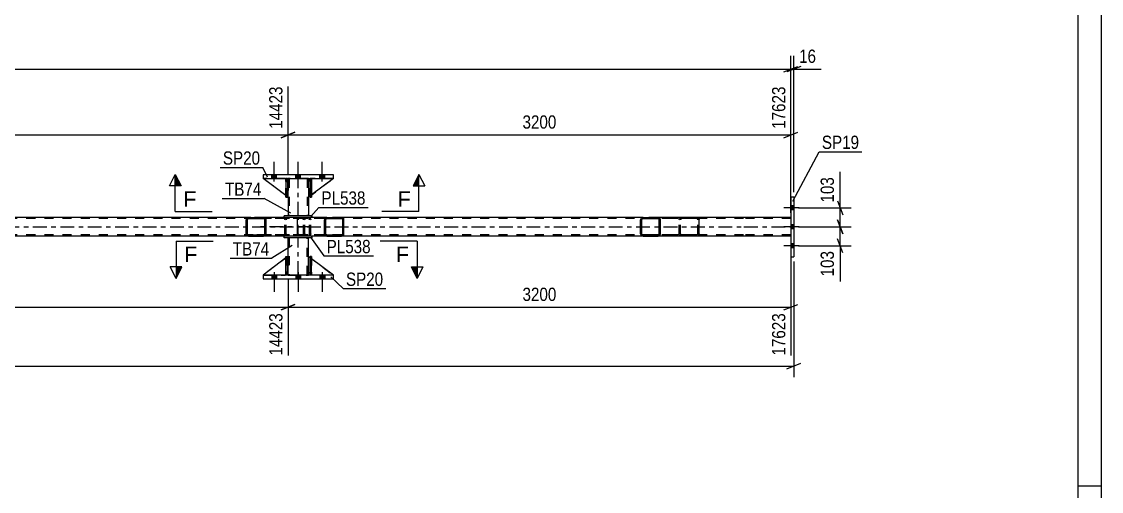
# Model space of a CAD drawing. Header units: millimetres. Extents: x -45 to 796, y -418 to 176.
# Drawn here: x 562.6 to 795.7, y -270.2 to -168.8 of the extents above; entities that cross this region are included whole.
import ezdxf

# ---------------------------------------------------------------- set-up
doc = ezdxf.new("R2010")
doc.units = ezdxf.units.MM
doc.linetypes.add('DXK_LINE_DOT2', pattern=[3.9198, 1.9599, -1.9599])
doc.linetypes.add('DXK_LINE_DOT3', pattern=[5.9187, 2.979, -0.9799, 0.9799, -0.9799])
doc.styles.add('Arial', font='ARIAL.TTF', dxfattribs={"height": 0.2})
doc.styles.add('Arial Narrow', font='ARIALN.TTF', dxfattribs={"height": 0.2})

# ---------------------------------------------------------------- blocks, each defined once
blk = doc.blocks.new('Unknown-122568648-1133')
at = {"color": 5, "linetype": 'Continuous'}
for p, q in [((795.73, -418.05), (795.73, 175.95)), ((790.73, -413.05), (790.73, 170.95)), ((795.73, -269.05), (790.73, -269.05))]:
    blk.add_line(p, q, dxfattribs=at)
blk = doc.blocks.new('Bolt-122568648-7005 - 6955')
at = {"linetype": 'Continuous'}
for points in [[(617.67, -223.48), (616.63, -223.48), (616.63, -224.28), (617.67, -224.28)], [(617.67, -223.48), (616.63, -223.48), (616.63, -224.28), (617.67, -224.28)], [(617.67, -223.48), (616.63, -223.48), (616.63, -224.28), (617.67, -224.28)], [(622.87, -223.48), (621.83, -223.48), (621.83, -224.28), (622.87, -224.28)], [(622.87, -223.48), (621.83, -223.48), (621.83, -224.28), (622.87, -224.28)], [(628.07, -223.48), (627.03, -223.48), (627.03, -224.28), (628.07, -224.28)], [(628.07, -223.48), (627.03, -223.48), (627.03, -224.28), (628.07, -224.28)], [(628.07, -223.48), (627.03, -223.48), (627.03, -224.28), (628.07, -224.28)]]:
    blk.add_hatch(color=1, dxfattribs=at).paths.add_polyline_path(points)
at = {"color": 1, "linetype": 'Continuous'}
for p, q in [((616.63, -223.48), (616.63, -224.28)), ((616.63, -223.48), (616.63, -224.28)), ((616.63, -223.48), (616.63, -224.28)), ((617.15, -222.88), (617.15, -227.08)), ((617.15, -222.88), (617.15, -227.08)), ((617.15, -222.88), (617.15, -227.08)), ((617.67, -223.48), (617.67, -224.28)), ((617.67, -223.48), (617.67, -224.28)), ((617.67, -223.48), (617.67, -224.28)), ((621.83, -223.48), (621.83, -224.28)), ((621.83, -223.48), (621.83, -224.28)), ((622.35, -222.88), (622.35, -227.08)), ((622.35, -222.88), (622.35, -227.08)), ((622.87, -223.48), (622.87, -224.28)), ((622.87, -223.48), (622.87, -224.28)), ((627.03, -223.48), (627.03, -224.28)), ((627.03, -223.48), (627.03, -224.28)), ((627.03, -223.48), (627.03, -224.28)), ((627.55, -222.88), (627.55, -227.08)), ((627.55, -222.88), (627.55, -227.08)), ((627.55, -222.88), (627.55, -227.08)), ((628.07, -223.48), (628.07, -224.28)), ((628.07, -223.48), (628.07, -224.28)), ((628.07, -223.48), (628.07, -224.28))]:
    blk.add_line(p, q, dxfattribs=at)
blk = doc.blocks.new('Part-122568648-7002 - 6955')
at = {"color": 7, "linetype": 'DXK_LINE_DOT2'}
for p, q in [((625.15, -202.68), (624.55, -203.28)), ((624.55, -206.68), (629.95, -202.68)), ((629.95, -202.68), (625.15, -202.68)), ((624.55, -203.28), (624.55, -206.68))]:
    blk.add_line(p, q, dxfattribs=at)
blk = doc.blocks.new('Part-122568648-7067 - 6955')
at = {"color": 2, "linetype": 'Continuous'}
for p, q in [((625.35, -210.68), (619.35, -210.68)), ((619.35, -211.08), (619.35, -210.68)), ((625.35, -211.08), (625.35, -210.68))]:
    blk.add_line(p, q, dxfattribs=at)
at = {"color": 7, "linetype": 'DXK_LINE_DOT2'}
blk.add_line((625.35, -211.08), (619.35, -211.08), dxfattribs=at)
blk = doc.blocks.new('Bolt-122568648-7004 - 6955')
at = {"linetype": 'Continuous'}
for points in [[(616.63, -202.68), (617.67, -202.68), (617.67, -201.88), (616.63, -201.88)], [(616.63, -202.68), (617.67, -202.68), (617.67, -201.88), (616.63, -201.88)], [(616.63, -202.68), (617.67, -202.68), (617.67, -201.88), (616.63, -201.88)], [(621.83, -202.68), (622.87, -202.68), (622.87, -201.88), (621.83, -201.88)], [(621.83, -202.68), (622.87, -202.68), (622.87, -201.88), (621.83, -201.88)], [(627.03, -202.68), (628.07, -202.68), (628.07, -201.88), (627.03, -201.88)], [(627.03, -202.68), (628.07, -202.68), (628.07, -201.88), (627.03, -201.88)], [(627.03, -202.68), (628.07, -202.68), (628.07, -201.88), (627.03, -201.88)]]:
    blk.add_hatch(color=1, dxfattribs=at).paths.add_polyline_path(points)
at = {"color": 1, "linetype": 'Continuous'}
for p, q in [((617.15, -203.28), (617.15, -199.08)), ((617.15, -203.28), (617.15, -199.08)), ((617.15, -203.28), (617.15, -199.08)), ((622.35, -203.28), (622.35, -199.08)), ((622.35, -203.28), (622.35, -199.08)), ((627.55, -203.28), (627.55, -199.08)), ((627.55, -203.28), (627.55, -199.08)), ((627.55, -203.28), (627.55, -199.08)), ((616.63, -202.68), (616.63, -201.88)), ((616.63, -202.68), (616.63, -201.88)), ((616.63, -202.68), (616.63, -201.88)), ((617.67, -202.68), (617.67, -201.88)), ((617.67, -202.68), (617.67, -201.88)), ((617.67, -202.68), (617.67, -201.88)), ((621.83, -202.68), (621.83, -201.88)), ((621.83, -202.68), (621.83, -201.88)), ((622.87, -202.68), (622.87, -201.88)), ((622.87, -202.68), (622.87, -201.88)), ((627.03, -202.68), (627.03, -201.88)), ((627.03, -202.68), (627.03, -201.88)), ((627.03, -202.68), (627.03, -201.88)), ((628.07, -202.68), (628.07, -201.88)), ((628.07, -202.68), (628.07, -201.88)), ((628.07, -202.68), (628.07, -201.88))]:
    blk.add_line(p, q, dxfattribs=at)
blk = doc.blocks.new('Part-122568648-7014 - 6955')
at = {"color": 7, "linetype": 'DXK_LINE_DOT2'}
for p, q in [((619.7, -203.28), (619.7, -202.68)), ((619.7, -202.68), (619.7, -202.68)), ((619.7, -202.68), (619.7, -206.68)), ((620.02, -202.68), (619.7, -202.68)), ((620.02, -203.28), (620.02, -202.68)), ((620.02, -206.68), (620.02, -202.68)), ((619.7, -206.68), (619.7, -203.28)), ((619.7, -203.28), (620.02, -203.28)), ((620.02, -203.28), (620.02, -206.68)), ((619.7, -206.68), (620.02, -206.68))]:
    blk.add_line(p, q, dxfattribs=at)
blk = doc.blocks.new('Part-122568648-7015 - 6955')
at = {"color": 2, "linetype": 'Continuous'}
for p, q in [((625.22, -202.68), (624.9, -202.68)), ((624.9, -202.68), (624.9, -206.68)), ((625.22, -202.68), (625.22, -202.68)), ((625.22, -202.68), (625.22, -206.68)), ((625.22, -206.68), (624.9, -206.68))]:
    blk.add_line(p, q, dxfattribs=at)
at = {"color": 7, "linetype": 'DXK_LINE_DOT2'}
for p, q in [((624.9, -203.28), (624.9, -202.68)), ((625.22, -203.28), (625.22, -202.68)), ((625.22, -202.68), (625.22, -202.68)), ((625.22, -203.28), (624.9, -203.28)), ((624.9, -203.28), (624.9, -206.68)), ((625.22, -206.68), (625.22, -203.28))]:
    blk.add_line(p, q, dxfattribs=at)
blk = doc.blocks.new('Part-122568648-7016 - 6955')
at = {"color": 2, "linetype": 'Continuous'}
for p, q in [((620.02, -202.68), (619.7, -202.68)), ((619.7, -202.68), (619.7, -206.68)), ((620.02, -202.68), (620.02, -202.68)), ((620.02, -202.68), (620.02, -206.68)), ((620.02, -206.68), (619.7, -206.68))]:
    blk.add_line(p, q, dxfattribs=at)
at = {"color": 7, "linetype": 'DXK_LINE_DOT2'}
for p, q in [((619.7, -203.28), (619.7, -202.68)), ((620.02, -203.28), (620.02, -202.68)), ((620.02, -202.68), (620.02, -202.68)), ((620.02, -203.28), (619.7, -203.28)), ((619.7, -203.28), (619.7, -206.68)), ((620.02, -206.68), (620.02, -203.28))]:
    blk.add_line(p, q, dxfattribs=at)
blk = doc.blocks.new('Part-122568648-7019 - 6955')
at = {"color": 7, "linetype": 'DXK_LINE_DOT2'}
for p, q in [((620.15, -206.68), (614.75, -202.68)), ((614.75, -202.68), (619.55, -202.68)), ((619.55, -202.68), (620.15, -203.28)), ((620.15, -203.28), (619.55, -202.68)), ((620.15, -203.28), (620.15, -206.68)), ((620.15, -203.28), (620.15, -203.28)), ((620.15, -203.28), (620.15, -206.68))]:
    blk.add_line(p, q, dxfattribs=at)
blk = doc.blocks.new('Part-122568648-7022 - 6955')
at = {"color": 2, "linetype": 'Continuous'}
for p, q in [((619.7, -206.35), (614.75, -202.68)), ((619.7, -202.83), (619.55, -202.68)), ((620.15, -203.28), (620.02, -203.15)), ((620.15, -203.28), (620.15, -203.28)), ((620.15, -206.68), (620.15, -203.28)), ((620.02, -206.58), (620.15, -206.68)), ((620.15, -206.68), (620.15, -206.68))]:
    blk.add_line(p, q, dxfattribs=at)
at = {"color": 7, "linetype": 'DXK_LINE_DOT2'}
for p, q in [((619.55, -202.68), (614.75, -202.68)), ((619.55, -202.68), (620.15, -203.28)), ((620.02, -203.15), (619.7, -202.83)), ((620.15, -203.28), (620.15, -206.68)), ((620.02, -206.58), (619.7, -206.35))]:
    blk.add_line(p, q, dxfattribs=at)
blk = doc.blocks.new('Part-122568648-7106 - 6955')
at = {"color": 7, "linetype": 'DXK_LINE_DOT2'}
for p, q in [((718.48, -211.32), (56.08, -211.32)), ((631.71, -211.08), (611.65, -211.08)), ((708.37, -211.08), (696.79, -211.08)), ((728.7, -211.32), (718.58, -211.32)), ((728.7, -211.08), (728.7, -215.08)), ((718.48, -214.84), (56.08, -214.84)), ((708.37, -215.08), (185.98, -215.08)), ((631.71, -215.08), (611.65, -215.08)), ((728.7, -214.84), (718.58, -214.84))]:
    blk.add_line(p, q, dxfattribs=at)
at = {"color": 2, "linetype": 'Continuous'}
for p, q in [((611.65, -211.08), (546.58, -211.08)), ((696.79, -211.08), (631.71, -211.08)), ((718.48, -211.08), (708.37, -211.08)), ((728.7, -211.08), (718.58, -211.08)), ((611.65, -215.08), (546.58, -215.08)), ((696.79, -215.08), (631.71, -215.08)), ((718.48, -215.08), (708.37, -215.08)), ((728.7, -215.08), (718.58, -215.08))]:
    blk.add_line(p, q, dxfattribs=at)
at = {"color": 7, "linetype": 'DXK_LINE_DOT3'}
for p, q in [((56.08, -213.08), (718.48, -213.08)), ((718.58, -213.08), (728.7, -213.08))]:
    blk.add_line(p, q, dxfattribs=at)
blk = doc.blocks.new('Part-122568648-7042 - 6955')
at = {"color": 2, "linetype": 'Continuous'}
for p, q in [((624.55, -222.88), (624.55, -219.48)), ((624.9, -219.74), (624.55, -219.48)), ((629.95, -223.48), (625.22, -219.98)), ((624.9, -223.23), (624.55, -222.88))]:
    blk.add_line(p, q, dxfattribs=at)
at = {"color": 7, "linetype": 'DXK_LINE_DOT2'}
for p, q in [((625.22, -219.98), (624.9, -219.74)), ((625.15, -223.48), (624.9, -223.23)), ((629.95, -223.48), (625.15, -223.48)), ((629.95, -223.48), (629.95, -223.48)), ((629.95, -223.48), (629.95, -223.48))]:
    blk.add_line(p, q, dxfattribs=at)
blk = doc.blocks.new('Part-122568648-7107 - 6955')
at = {"color": 7, "linetype": 'DXK_LINE_DOT2'}
for p, q in [((619.7, -219.48), (620.02, -219.48)), ((619.7, -222.88), (619.7, -219.48)), ((619.7, -219.48), (619.7, -223.48)), ((620.02, -219.48), (620.02, -222.88)), ((620.02, -223.48), (620.02, -219.57)), ((620.02, -222.88), (619.7, -222.88)), ((619.7, -223.48), (619.7, -222.88)), ((620.02, -223.48), (619.7, -223.48)), ((620.02, -222.88), (620.02, -223.48)), ((620.02, -223.48), (620.02, -223.48))]:
    blk.add_line(p, q, dxfattribs=at)
blk = doc.blocks.new('Part-122568648-7047 - 6955')
at = {"color": 2, "linetype": 'Continuous'}
for p, q in [((614.75, -223.48), (614.75, -224.28)), ((629.95, -223.48), (614.75, -223.48)), ((629.95, -224.28), (629.95, -223.48)), ((614.75, -224.28), (629.95, -224.28))]:
    blk.add_line(p, q, dxfattribs=at)
blk = doc.blocks.new('Part-122568648-7112 - 6955')
at = {"color": 7, "linetype": 'DXK_LINE_DOT2'}
for p, q in [((625.15, -202.68), (624.9, -202.92)), ((629.95, -202.68), (625.15, -202.68)), ((625.22, -206.18), (624.9, -206.42))]:
    blk.add_line(p, q, dxfattribs=at)
at = {"color": 2, "linetype": 'Continuous'}
for p, q in [((629.95, -202.68), (625.22, -206.18)), ((624.9, -202.92), (624.55, -203.28)), ((624.55, -203.28), (624.55, -206.68)), ((624.9, -206.42), (624.55, -206.68))]:
    blk.add_line(p, q, dxfattribs=at)
blk = doc.blocks.new('Part-122568648-7052 - 6955')
at = {"color": 2, "linetype": 'Continuous'}
for p, q in [((629.95, -201.88), (614.75, -201.88)), ((614.75, -201.88), (614.75, -202.68)), ((614.75, -202.68), (629.95, -202.68)), ((629.95, -202.68), (629.95, -201.88))]:
    blk.add_line(p, q, dxfattribs=at)
blk = doc.blocks.new('Part-122568648-7053 - 6955')
at = {"color": 2, "linetype": 'Continuous'}
for p, q in [((619.7, -223.48), (619.7, -219.48)), ((619.7, -219.48), (620.02, -219.48)), ((620.02, -223.48), (620.02, -219.48)), ((619.7, -223.48), (619.7, -223.48)), ((620.02, -223.48), (619.7, -223.48))]:
    blk.add_line(p, q, dxfattribs=at)
at = {"color": 7, "linetype": 'DXK_LINE_DOT2'}
for p, q in [((619.7, -219.48), (619.7, -222.88)), ((620.02, -222.88), (620.02, -219.48)), ((619.7, -222.88), (619.7, -223.48)), ((619.7, -222.88), (620.02, -222.88)), ((620.02, -223.48), (620.02, -222.88)), ((620.02, -223.48), (620.02, -223.48))]:
    blk.add_line(p, q, dxfattribs=at)
blk = doc.blocks.new('Part-122568648-7056 - 6955')
at = {"color": 7, "linetype": 'DXK_LINE_DOT2'}
for p, q in [((620.15, -219.48), (614.75, -223.48)), ((620.15, -222.88), (620.15, -219.48)), ((620.15, -219.48), (620.15, -222.88)), ((614.75, -223.48), (619.55, -223.48)), ((619.55, -223.48), (620.15, -222.88)), ((620.15, -222.88), (619.55, -223.48)), ((620.15, -222.88), (620.15, -222.88))]:
    blk.add_line(p, q, dxfattribs=at)
blk = doc.blocks.new('Part-122568648-7123 - 6955')
at = {"color": 2, "linetype": 'Continuous'}
for p, q in [((728.7, -206.58), (729.34, -206.58)), ((728.7, -206.58), (728.7, -219.58)), ((729.34, -206.58), (729.34, -219.58)), ((728.7, -219.58), (729.34, -219.58))]:
    blk.add_line(p, q, dxfattribs=at)
blk = doc.blocks.new('Part-122568648-7059 - 6955')
at = {"color": 2, "linetype": 'Continuous'}
for p, q in [((619.7, -219.81), (614.75, -223.48)), ((620.15, -219.48), (620.02, -219.57)), ((620.15, -222.88), (620.15, -219.48)), ((619.7, -223.32), (619.55, -223.48)), ((620.15, -222.88), (620.02, -223)), ((620.15, -222.88), (620.15, -222.88))]:
    blk.add_line(p, q, dxfattribs=at)
at = {"color": 7, "linetype": 'DXK_LINE_DOT2'}
for p, q in [((620.02, -219.57), (619.7, -219.81)), ((620.15, -222.88), (620.15, -219.48)), ((614.75, -223.48), (619.55, -223.48)), ((620.15, -222.88), (619.55, -223.48)), ((620.02, -223), (619.7, -223.32))]:
    blk.add_line(p, q, dxfattribs=at)
blk = doc.blocks.new('Part-122568648-7062 - 6955')
at = {"color": 7, "linetype": 'DXK_LINE_DOT2'}
for p, q in [((624.55, -222.88), (624.55, -219.48)), ((624.55, -219.48), (629.95, -223.48)), ((625.15, -223.48), (624.55, -222.88)), ((629.95, -223.48), (625.15, -223.48))]:
    blk.add_line(p, q, dxfattribs=at)
blk = doc.blocks.new('Part-122568648-7072 - 6955')
at = {"color": 2, "linetype": 'Continuous'}
for p, q in [((619.35, -215.48), (619.35, -215.08)), ((625.35, -215.48), (619.35, -215.48)), ((625.35, -215.48), (625.35, -215.08))]:
    blk.add_line(p, q, dxfattribs=at)
at = {"color": 7, "linetype": 'DXK_LINE_DOT2'}
blk.add_line((625.35, -215.08), (619.35, -215.08), dxfattribs=at)
blk = doc.blocks.new('Part-122568648-7108 - 6955')
at = {"color": 2, "linetype": 'Continuous'}
for p, q in [((624.9, -223.48), (624.9, -219.48)), ((624.9, -219.48), (625.22, -219.48)), ((625.22, -223.48), (625.22, -219.48)), ((624.9, -223.48), (624.9, -223.48)), ((625.22, -223.48), (624.9, -223.48))]:
    blk.add_line(p, q, dxfattribs=at)
at = {"color": 7, "linetype": 'DXK_LINE_DOT2'}
for p, q in [((624.9, -219.48), (624.9, -222.88)), ((625.22, -222.88), (625.22, -219.48)), ((624.9, -222.88), (624.9, -223.48)), ((624.9, -222.88), (625.22, -222.88)), ((625.22, -223.48), (625.22, -222.88)), ((625.22, -223.48), (625.22, -223.48))]:
    blk.add_line(p, q, dxfattribs=at)
blk = doc.blocks.new('Part-122568648-7113 - 6955')
at = {"color": 7, "linetype": 'DXK_LINE_DOT2'}
for p, q in [((625.22, -219.48), (624.9, -219.48)), ((624.9, -222.88), (624.9, -219.48)), ((624.9, -219.48), (624.9, -223.48)), ((625.22, -219.48), (625.22, -222.88)), ((625.22, -223.48), (625.22, -219.48)), ((625.22, -222.88), (624.9, -222.88)), ((624.9, -223.48), (624.9, -222.88)), ((625.22, -223.48), (624.9, -223.48)), ((625.22, -222.88), (625.22, -223.48)), ((625.22, -223.48), (625.22, -223.48))]:
    blk.add_line(p, q, dxfattribs=at)
blk = doc.blocks.new('Part-122568648-7143 - 6955')
at = {"color": 2, "linetype": 'Continuous'}
for p, q in [((620.15, -219.48), (620.15, -215.48)), ((624.55, -219.48), (624.55, -215.48)), ((620.15, -223.48), (620.15, -222.88)), ((624.55, -223.48), (624.55, -222.88))]:
    blk.add_line(p, q, dxfattribs=at)
at = {"color": 7, "linetype": 'DXK_LINE_DOT2'}
for p, q in [((624.55, -215.48), (620.15, -215.48)), ((620.39, -215.48), (620.39, -223.48)), ((624.31, -223.48), (624.31, -215.48)), ((620.15, -222.88), (620.15, -219.48)), ((624.55, -222.88), (624.55, -219.48)), ((620.15, -223.48), (624.55, -223.48))]:
    blk.add_line(p, q, dxfattribs=at)
at = {"color": 7, "linetype": 'DXK_LINE_DOT3'}
blk.add_line((622.35, -223.48), (622.35, -215.48), dxfattribs=at)
blk = doc.blocks.new('Part-122568648-7144 - 6955')
at = {"color": 7, "linetype": 'DXK_LINE_DOT2'}
for p, q in [((624.9, -203.28), (624.9, -202.68)), ((624.9, -202.68), (624.9, -202.68)), ((624.9, -202.68), (624.9, -206.68)), ((625.22, -202.68), (624.9, -202.68)), ((625.22, -203.28), (625.22, -202.68)), ((625.22, -206.68), (625.22, -202.68)), ((624.9, -206.68), (624.9, -203.28)), ((624.9, -203.28), (625.22, -203.28)), ((625.22, -203.28), (625.22, -206.68)), ((624.9, -206.68), (625.22, -206.68))]:
    blk.add_line(p, q, dxfattribs=at)
blk = doc.blocks.new('Bolt-122568648-7145 - 6955')
at = {"linetype": 'Continuous'}
for points in [[(729.34, -209.42), (729.34, -208.54), (728.7, -208.54), (728.7, -209.42)], [(729.34, -209.42), (729.34, -208.54), (728.7, -208.54), (728.7, -209.42)], [(729.34, -209.42), (729.34, -208.54), (728.7, -208.54), (728.7, -209.42)], [(729.34, -213.52), (729.34, -212.64), (728.7, -212.64), (728.7, -213.52)], [(729.34, -213.52), (729.34, -212.64), (728.7, -212.64), (728.7, -213.52)], [(729.34, -217.62), (729.34, -216.74), (728.7, -216.74), (728.7, -217.62)], [(729.34, -217.62), (729.34, -216.74), (728.7, -216.74), (728.7, -217.62)], [(729.34, -217.62), (729.34, -216.74), (728.7, -216.74), (728.7, -217.62)]]:
    blk.add_hatch(color=1, dxfattribs=at).paths.add_polyline_path(points)
at = {"color": 1, "linetype": 'Continuous'}
for p, q in [((730.5, -208.98), (727.18, -208.98)), ((730.5, -208.98), (727.18, -208.98)), ((730.5, -208.98), (727.18, -208.98)), ((729.34, -208.54), (728.7, -208.54)), ((729.34, -208.54), (728.7, -208.54)), ((729.34, -208.54), (728.7, -208.54)), ((729.34, -209.42), (728.7, -209.42)), ((729.34, -209.42), (728.7, -209.42)), ((729.34, -209.42), (728.7, -209.42)), ((730.5, -213.08), (727.18, -213.08)), ((730.5, -213.08), (727.18, -213.08)), ((729.34, -212.64), (728.7, -212.64)), ((729.34, -212.64), (728.7, -212.64)), ((729.34, -213.52), (728.7, -213.52)), ((729.34, -213.52), (728.7, -213.52)), ((729.34, -216.74), (728.7, -216.74)), ((729.34, -216.74), (728.7, -216.74)), ((729.34, -216.74), (728.7, -216.74)), ((730.5, -217.18), (727.18, -217.18)), ((730.5, -217.18), (727.18, -217.18)), ((730.5, -217.18), (727.18, -217.18)), ((729.34, -217.62), (728.7, -217.62)), ((729.34, -217.62), (728.7, -217.62)), ((729.34, -217.62), (728.7, -217.62))]:
    blk.add_line(p, q, dxfattribs=at)
blk = doc.blocks.new('Part-122568648-7191 - 6955')
at = {"linetype": 'Continuous'}
h = blk.add_hatch(dxfattribs=at)
h.set_pattern_fill('', scale=0.7, style=0, pattern_type=0)
h.set_pattern_definition([(45, (632.176, -211.3742), (-1.57154, 1.57154), [])])
h.paths.add_polyline_path([(632.21, -211.56), (632.18, -211.37), (632.07, -211.22), (631.9, -211.11), (631.71, -211.08), (628.53, -211.08), (628.33, -211.11), (628.17, -211.22), (628.06, -211.37), (628.02, -211.56), (628.02, -214.6), (628.06, -214.78), (628.17, -214.94), (628.33, -215.04), (628.53, -215.08), (631.71, -215.08), (631.9, -215.04), (632.07, -214.94), (632.18, -214.78), (632.21, -214.6)])
h.paths.add_polyline_path([(631.94, -214.69), (631.89, -214.77), (631.81, -214.82), (631.71, -214.84), (628.53, -214.84), (628.43, -214.82), (628.35, -214.77), (628.29, -214.69), (628.28, -214.6), (628.28, -211.56), (628.29, -211.47), (628.35, -211.39), (628.43, -211.34), (628.53, -211.32), (631.71, -211.32), (631.81, -211.34), (631.89, -211.39), (631.94, -211.47), (631.96, -211.56), (631.96, -214.6)])
at = {"color": 2, "linetype": 'Continuous'}
for p, q in [((622.2, -211.56), (622.22, -211.37)), ((622.2, -214.6), (622.2, -211.56)), ((622.22, -211.37), (622.28, -211.22)), ((622.28, -211.22), (622.37, -211.11)), ((622.37, -211.11), (622.47, -211.08)), ((628.53, -211.08), (622.47, -211.08)), ((628.06, -211.37), (628.02, -211.56)), ((628.02, -214.6), (628.02, -211.56)), ((628.28, -211.56), (628.29, -211.47)), ((628.28, -214.6), (628.28, -211.56)), ((628.29, -211.47), (628.35, -211.39)), ((628.53, -211.08), (628.33, -211.11)), ((628.35, -211.39), (628.43, -211.34)), ((628.43, -211.34), (628.53, -211.32)), ((628.53, -211.08), (631.71, -211.08)), ((628.53, -211.32), (631.71, -211.32)), ((631.9, -211.11), (631.71, -211.08)), ((631.71, -211.32), (631.81, -211.34)), ((631.81, -211.34), (631.89, -211.39)), ((631.89, -211.39), (631.94, -211.47)), ((631.94, -211.47), (631.96, -211.56)), ((631.96, -214.6), (631.96, -211.56)), ((632.21, -211.56), (632.18, -211.37)), ((632.21, -214.6), (632.21, -211.56)), ((622.22, -214.78), (622.2, -214.6)), ((622.28, -214.94), (622.22, -214.78)), ((622.37, -215.04), (622.28, -214.94)), ((622.47, -215.08), (622.37, -215.04)), ((628.53, -215.08), (622.47, -215.08)), ((628.02, -214.6), (628.06, -214.78)), ((628.29, -214.69), (628.28, -214.6)), ((628.35, -214.77), (628.29, -214.69)), ((628.33, -215.04), (628.53, -215.08)), ((628.43, -214.82), (628.35, -214.77)), ((628.53, -214.84), (628.43, -214.82)), ((628.53, -214.84), (631.71, -214.84)), ((628.53, -215.08), (631.71, -215.08)), ((631.81, -214.82), (631.71, -214.84)), ((631.71, -215.08), (631.9, -215.04)), ((631.89, -214.77), (631.81, -214.82)), ((631.94, -214.69), (631.89, -214.77)), ((631.96, -214.6), (631.94, -214.69)), ((632.18, -214.78), (632.21, -214.6))]:
    blk.add_line(p, q, dxfattribs=at)
at = {"color": 7, "linetype": 'DXK_LINE_DOT2'}
for p, q in [((622.34, -211.47), (622.33, -211.56)), ((622.33, -214.6), (622.33, -211.56)), ((622.37, -211.39), (622.34, -211.47)), ((622.42, -211.34), (622.37, -211.39)), ((622.47, -211.32), (622.42, -211.34)), ((631.71, -211.32), (622.47, -211.32)), ((623.75, -211.32), (623.75, -211.08)), ((624.56, -211.08), (624.75, -211.11)), ((624.66, -211.34), (624.56, -211.32)), ((624.74, -211.39), (624.66, -211.34)), ((624.79, -211.47), (624.74, -211.39)), ((624.81, -211.56), (624.79, -211.47)), ((624.81, -214.6), (624.81, -211.56)), ((625.03, -211.37), (625.06, -211.56)), ((625.06, -214.6), (625.06, -211.56)), ((631.71, -211.08), (628.53, -211.08)), ((622.33, -214.6), (622.34, -214.69)), ((622.34, -214.69), (622.37, -214.77)), ((622.37, -214.77), (622.42, -214.82)), ((622.42, -214.82), (622.47, -214.84)), ((631.71, -214.84), (622.47, -214.84)), ((623.75, -215.08), (623.75, -214.84)), ((624.56, -214.84), (624.66, -214.82)), ((624.75, -215.04), (624.56, -215.08)), ((624.66, -214.82), (624.74, -214.77)), ((624.74, -214.77), (624.79, -214.69)), ((624.79, -214.69), (624.81, -214.6)), ((625.06, -214.6), (625.03, -214.78)), ((631.71, -215.08), (628.53, -215.08))]:
    blk.add_line(p, q, dxfattribs=at)
for centre, start, end in [((624.58, -211.57), 23.8494, 68.8059), ((624.58, -214.58), 291.1941, 336.1506)]:
    blk.add_arc(centre, 0.492, start, end, dxfattribs=at)
at = {"color": 2, "linetype": 'Continuous'}
for centre, start, end in [((628.51, -211.57), 111.1941, 156.1506), ((631.73, -211.57), 23.8494, 68.8059), ((628.51, -214.58), 203.8494, 248.8059), ((631.73, -214.58), 291.1941, 336.1506)]:
    blk.add_arc(centre, 0.492, start, end, dxfattribs=at)
blk = doc.blocks.new('Part-122568648-7152 - 6955')
at = {"linetype": 'Continuous'}
h = blk.add_hatch(dxfattribs=at)
h.set_pattern_fill('', scale=0.7, style=0, pattern_type=0)
h.set_pattern_definition([(45, (615.358, -211.3742), (-1.57154, 1.57154), [])])
h.paths.add_polyline_path([(615.4, -211.56), (615.36, -211.37), (615.25, -211.22), (615.08, -211.11), (614.89, -211.08), (611.65, -211.08), (611.46, -211.11), (611.29, -211.22), (611.18, -211.37), (611.14, -211.56), (611.14, -214.6), (611.18, -214.78), (611.29, -214.94), (611.46, -215.04), (611.65, -215.08), (614.89, -215.08), (615.08, -215.04), (615.25, -214.94), (615.36, -214.78), (615.4, -214.6)])
h.paths.add_polyline_path([(615.12, -214.69), (615.07, -214.77), (614.98, -214.82), (614.89, -214.84), (611.65, -214.84), (611.55, -214.82), (611.47, -214.77), (611.42, -214.69), (611.4, -214.6), (611.4, -211.56), (611.42, -211.47), (611.47, -211.39), (611.55, -211.34), (611.65, -211.32), (614.89, -211.32), (614.98, -211.34), (615.07, -211.39), (615.12, -211.47), (615.14, -211.56), (615.14, -214.6)])
at = {"color": 2, "linetype": 'Continuous'}
for p, q in [((611.18, -211.37), (611.14, -211.56)), ((611.14, -214.6), (611.14, -211.56)), ((611.4, -211.56), (611.42, -211.47)), ((611.4, -214.6), (611.4, -211.56)), ((611.42, -211.47), (611.47, -211.39)), ((611.65, -211.08), (611.46, -211.11)), ((611.47, -211.39), (611.55, -211.34)), ((611.55, -211.34), (611.65, -211.32)), ((611.65, -211.08), (614.89, -211.08)), ((611.65, -211.32), (614.89, -211.32)), ((622.47, -211.08), (614.89, -211.08)), ((615.08, -211.11), (614.89, -211.08)), ((614.89, -211.32), (614.98, -211.34)), ((614.98, -211.34), (615.07, -211.39)), ((615.07, -211.39), (615.12, -211.47)), ((615.12, -211.47), (615.14, -211.56)), ((615.14, -214.6), (615.14, -211.56)), ((615.4, -211.56), (615.36, -211.37)), ((615.4, -214.6), (615.4, -211.56)), ((611.14, -214.6), (611.18, -214.78)), ((611.42, -214.69), (611.4, -214.6)), ((611.47, -214.77), (611.42, -214.69)), ((611.46, -215.04), (611.65, -215.08)), ((611.55, -214.82), (611.47, -214.77)), ((611.65, -214.84), (611.55, -214.82)), ((611.65, -214.84), (614.89, -214.84)), ((611.65, -215.08), (614.89, -215.08)), ((614.98, -214.82), (614.89, -214.84)), ((614.89, -215.08), (615.08, -215.04)), ((622.47, -215.08), (614.89, -215.08)), ((615.07, -214.77), (614.98, -214.82)), ((615.12, -214.69), (615.07, -214.77)), ((615.14, -214.6), (615.12, -214.69)), ((615.36, -214.78), (615.4, -214.6))]:
    blk.add_line(p, q, dxfattribs=at)
at = {"color": 7, "linetype": 'DXK_LINE_DOT2'}
for p, q in [((614.89, -211.08), (611.65, -211.08)), ((623.24, -211.32), (611.65, -211.32)), ((619.49, -211.56), (619.53, -211.37)), ((619.49, -214.6), (619.49, -211.56)), ((619.76, -211.47), (619.74, -211.56)), ((619.74, -214.6), (619.74, -211.56)), ((619.82, -211.39), (619.76, -211.47)), ((619.8, -211.11), (620, -211.08)), ((619.9, -211.34), (619.82, -211.39)), ((620, -211.32), (619.9, -211.34)), ((623.24, -211.08), (622.47, -211.08)), ((623.24, -211.08), (623.43, -211.11)), ((623.33, -211.34), (623.24, -211.32)), ((623.42, -211.39), (623.33, -211.34)), ((623.47, -211.47), (623.42, -211.39)), ((623.49, -211.56), (623.47, -211.47)), ((623.49, -214.6), (623.49, -211.56)), ((623.71, -211.37), (623.75, -211.56)), ((623.75, -214.6), (623.75, -211.56)), ((623.24, -214.84), (611.65, -214.84)), ((614.89, -215.08), (611.65, -215.08)), ((619.53, -214.78), (619.49, -214.6)), ((619.74, -214.6), (619.76, -214.69)), ((619.76, -214.69), (619.82, -214.77)), ((620, -215.08), (619.8, -215.04)), ((619.82, -214.77), (619.84, -214.78)), ((619.84, -214.78), (619.9, -214.82)), ((619.9, -214.82), (620, -214.84)), ((623.24, -215.08), (622.47, -215.08)), ((623.24, -214.84), (623.33, -214.82)), ((623.43, -215.04), (623.24, -215.08)), ((623.33, -214.82), (623.42, -214.77)), ((623.42, -214.77), (623.47, -214.69)), ((623.47, -214.69), (623.49, -214.6)), ((623.75, -214.6), (623.71, -214.78))]:
    blk.add_line(p, q, dxfattribs=at)
at = {"color": 7, "linetype": 'DXK_LINE_DOT3'}
blk.add_line((625.04, -213.08), (613.27, -213.08), dxfattribs=at)
at = {"color": 2, "linetype": 'Continuous'}
for centre, start, end in [((611.63, -211.58), 110.7583, 155.68), ((614.91, -211.58), 24.32, 69.2417), ((611.63, -214.58), 204.32, 249.2417), ((614.91, -214.58), 290.7583, 335.68)]:
    blk.add_arc(centre, 0.496, start, end, dxfattribs=at)
at = {"color": 7, "linetype": 'DXK_LINE_DOT2'}
for centre, start, end in [((619.98, -211.58), 110.7583, 155.68), ((623.25, -211.58), 24.32, 69.2417), ((619.98, -214.58), 204.32, 249.2417), ((623.25, -214.58), 290.7583, 335.68)]:
    blk.add_arc(centre, 0.496, start, end, dxfattribs=at)
blk = doc.blocks.new('Part-122568648-7218 - 6955')
at = {"linetype": 'Continuous'}
h = blk.add_hatch(dxfattribs=at)
h.set_pattern_fill('', scale=0.7, style=0, pattern_type=0)
h.set_pattern_definition([(45, (700.4922, -211.3742), (-1.57154, 1.57154), [])])
h.paths.add_polyline_path([(700.53, -211.56), (700.49, -211.37), (700.38, -211.22), (700.22, -211.11), (700.02, -211.08), (696.79, -211.08), (696.59, -211.11), (696.42, -211.22), (696.31, -211.37), (696.27, -211.56), (696.27, -214.6), (696.31, -214.78), (696.42, -214.94), (696.59, -215.04), (696.79, -215.08), (700.02, -215.08), (700.22, -215.04), (700.38, -214.94), (700.49, -214.78), (700.53, -214.6)])
h.paths.add_polyline_path([(700.26, -214.69), (700.2, -214.77), (700.12, -214.82), (700.02, -214.84), (696.79, -214.84), (696.69, -214.82), (696.6, -214.77), (696.55, -214.69), (696.53, -214.6), (696.53, -211.56), (696.55, -211.47), (696.6, -211.39), (696.69, -211.34), (696.79, -211.32), (700.02, -211.32), (700.12, -211.34), (700.2, -211.39), (700.26, -211.47), (700.28, -211.56), (700.28, -214.6)])
at = {"color": 2, "linetype": 'Continuous'}
for p, q in [((696.31, -211.37), (696.27, -211.56)), ((696.27, -214.6), (696.27, -211.56)), ((696.53, -211.56), (696.55, -211.47)), ((696.53, -214.6), (696.53, -211.56)), ((696.55, -211.47), (696.6, -211.39)), ((696.79, -211.08), (696.59, -211.11)), ((696.6, -211.39), (696.69, -211.34)), ((696.69, -211.34), (696.79, -211.32)), ((696.79, -211.08), (700.02, -211.08)), ((696.79, -211.32), (700.02, -211.32)), ((708.37, -211.08), (700.02, -211.08)), ((700.22, -211.11), (700.02, -211.08)), ((700.02, -211.32), (700.12, -211.34)), ((700.12, -211.34), (700.2, -211.39)), ((700.2, -211.39), (700.26, -211.47)), ((700.26, -211.47), (700.28, -211.56)), ((700.28, -214.6), (700.28, -211.56)), ((700.53, -211.56), (700.49, -211.37)), ((700.53, -214.6), (700.53, -211.56)), ((708.37, -211.08), (708.57, -211.11)), ((708.84, -211.37), (708.88, -211.56)), ((708.88, -214.6), (708.88, -211.56)), ((696.27, -214.6), (696.31, -214.78)), ((696.55, -214.69), (696.53, -214.6)), ((696.6, -214.77), (696.55, -214.69)), ((696.59, -215.04), (696.79, -215.08)), ((696.69, -214.82), (696.6, -214.77)), ((696.79, -214.84), (696.69, -214.82)), ((696.79, -214.84), (700.02, -214.84)), ((696.79, -215.08), (700.02, -215.08)), ((700.12, -214.82), (700.02, -214.84)), ((700.02, -215.08), (700.22, -215.04)), ((708.37, -215.08), (700.02, -215.08)), ((700.2, -214.77), (700.12, -214.82)), ((700.26, -214.69), (700.2, -214.77)), ((700.28, -214.6), (700.26, -214.69)), ((700.49, -214.78), (700.53, -214.6)), ((708.57, -215.04), (708.37, -215.08)), ((708.88, -214.6), (708.84, -214.78))]:
    blk.add_line(p, q, dxfattribs=at)
at = {"color": 7, "linetype": 'DXK_LINE_DOT2'}
for p, q in [((700.02, -211.08), (696.79, -211.08)), ((708.37, -211.32), (696.79, -211.32)), ((704.62, -211.56), (704.66, -211.37)), ((704.62, -214.6), (704.62, -211.56)), ((704.9, -211.47), (704.88, -211.56)), ((704.88, -214.6), (704.88, -211.56)), ((704.95, -211.39), (704.9, -211.47)), ((704.94, -211.11), (705.13, -211.08)), ((704.95, -211.39), (704.98, -211.37)), ((704.98, -211.37), (705.04, -211.34)), ((705.04, -211.34), (705.13, -211.32)), ((708.47, -211.34), (708.37, -211.32)), ((708.55, -211.39), (708.47, -211.34)), ((708.61, -211.47), (708.55, -211.39)), ((708.62, -211.56), (708.61, -211.47)), ((708.62, -214.6), (708.62, -211.56)), ((708.37, -214.84), (696.79, -214.84)), ((700.02, -215.08), (696.79, -215.08)), ((704.66, -214.78), (704.62, -214.6)), ((704.88, -214.6), (704.9, -214.69)), ((704.9, -214.69), (704.95, -214.77)), ((705.13, -215.08), (704.94, -215.04)), ((704.95, -214.77), (704.98, -214.78)), ((704.98, -214.78), (705.04, -214.82)), ((705.04, -214.82), (705.13, -214.84)), ((708.37, -214.84), (708.47, -214.82)), ((708.47, -214.82), (708.55, -214.77)), ((708.55, -214.77), (708.61, -214.69)), ((708.61, -214.69), (708.62, -214.6))]:
    blk.add_line(p, q, dxfattribs=at)
at = {"color": 2, "linetype": 'Continuous'}
for centre, start, end in [((696.77, -211.58), 110.7583, 155.68), ((700.04, -211.58), 24.32, 69.2417), ((708.39, -211.58), 24.32, 69.2417), ((696.77, -214.58), 204.32, 249.2417), ((700.04, -214.58), 290.7583, 335.68), ((708.39, -214.58), 290.7583, 335.68)]:
    blk.add_arc(centre, 0.496, start, end, dxfattribs=at)
at = {"color": 7, "linetype": 'DXK_LINE_DOT2'}
for centre, start, end in [((705.11, -211.58), 110.7583, 155.68), ((705.11, -214.58), 204.32, 249.2417)]:
    blk.add_arc(centre, 0.496, start, end, dxfattribs=at)
blk = doc.blocks.new('Part-122568648-7237 - 6955')
at = {"color": 2, "linetype": 'Continuous'}
for p, q in [((620.15, -202.68), (620.15, -203.28)), ((624.55, -202.68), (624.55, -203.28)), ((620.15, -206.68), (620.15, -210.68)), ((624.55, -206.68), (624.55, -210.68))]:
    blk.add_line(p, q, dxfattribs=at)
at = {"color": 7, "linetype": 'DXK_LINE_DOT2'}
for p, q in [((624.55, -202.68), (620.15, -202.68)), ((620.39, -202.68), (620.39, -210.68)), ((624.31, -202.68), (624.31, -210.68)), ((620.15, -203.28), (620.15, -206.68)), ((624.55, -203.28), (624.55, -206.68)), ((624.55, -210.68), (620.15, -210.68))]:
    blk.add_line(p, q, dxfattribs=at)
at = {"color": 7, "linetype": 'DXK_LINE_DOT3'}
blk.add_line((622.35, -210.68), (622.35, -202.68), dxfattribs=at)
blk = doc.blocks.new('StraightDimension-122568648-7366 - 6955')
at = {"color": 7, "linetype": 'Continuous'}
for p, q in [((620.15, -201.68), (620.15, -182.81)), ((728.7, -210.08), (728.7, -182.81)), ((621.65, -192.65), (618.65, -193.85)), ((620.15, -193.25), (728.7, -193.25)), ((727.2, -193.85), (730.2, -192.65))]:
    blk.add_line(p, q, dxfattribs=at)
at = {"color": 0, "linetype": 'Continuous'}
blk.add_wipeout([(728.1, -182.21), (723.9, -182.21), (723.9, -192.55), (728.1, -192.55)], dxfattribs=at)
at = {"color": 0}
blk.add_wipeout([(678.68, -192.5), (678.68, -188.3), (670.17, -188.3), (670.17, -192.5)], dxfattribs=at)
at = {"color": 3, "linetype": 'Continuous', "style": 'Arial Narrow'}
blk.add_text('17623', height=2.863, rotation=90.0002, dxfattribs=at).set_placement((727.5, -191.95))
at = {"color": 3, "style": 'Arial Narrow'}
blk.add_text('3200', height=2.863, dxfattribs=at).set_placement((670.77, -191.9))
blk = doc.blocks.new('StraightDimension-122568648-7274 - 6955')
at = {"color": 7, "linetype": 'Continuous'}
for p, q in [((730.34, -208.98), (741.74, -208.98)), ((738.74, -207.48), (739.94, -210.48)), ((739.34, -213.08), (739.34, -208.98)), ((739.94, -214.58), (738.74, -211.58)), ((730.34, -213.08), (741.74, -213.08))]:
    blk.add_line(p, q, dxfattribs=at)
at = {"color": 0}
blk.add_wipeout([(738.59, -201.77), (734.39, -201.77), (734.39, -208.45), (738.59, -208.45)], dxfattribs=at)
at = {"color": 7, "linetype": 'Continuous'}
blk.add_line((739.34, -208.98), (739.34, -201.24), dxfattribs=at)
blk.add_line((739.34, -208.98), (739.34, -201.24), dxfattribs=at)
at = {"color": 3, "style": 'Arial Narrow'}
blk.add_text('103', height=2.863, rotation=90.0002, dxfattribs=at).set_placement((737.99, -207.85))
blk = doc.blocks.new('StraightDimension-122568648-7282 - 6955')
at = {"color": 7, "linetype": 'Continuous'}
for p, q in [((738.74, -211.58), (739.94, -214.58)), ((730.34, -213.08), (741.74, -213.08)), ((739.34, -217.18), (739.34, -213.08)), ((739.94, -218.68), (738.74, -215.68)), ((730.34, -217.18), (741.74, -217.18))]:
    blk.add_line(p, q, dxfattribs=at)
at = {"color": 0}
blk.add_wipeout([(738.59, -217.7), (734.39, -217.7), (734.39, -224.39), (738.59, -224.39)], dxfattribs=at)
at = {"color": 7, "linetype": 'Continuous'}
blk.add_line((739.34, -217.18), (739.34, -224.91), dxfattribs=at)
blk.add_line((739.34, -217.18), (739.34, -224.91), dxfattribs=at)
at = {"color": 3, "style": 'Arial Narrow'}
blk.add_text('103', height=2.863, rotation=90.0002, dxfattribs=at).set_placement((737.99, -223.79))
blk = doc.blocks.new('StraightDimension-122568648-7291 - 6955')
at = {"color": 7, "linetype": 'Continuous'}
for p, q in [((729.34, -220.58), (729.34, -245.53)), ((45.22, -243.13), (729.34, -243.13)), ((727.84, -243.73), (730.84, -242.53))]:
    blk.add_line(p, q, dxfattribs=at)
blk = doc.blocks.new('StraightDimension-122568648-7302 - 6955')
at = {"color": 7, "linetype": 'Continuous'}
for p, q in [((728.7, -216.08), (728.7, -240.87)), ((620.15, -224.48), (620.15, -240.87)), ((621.65, -229.83), (618.65, -231.03)), ((620.15, -230.43), (728.7, -230.43)), ((727.2, -231.03), (730.2, -229.83))]:
    blk.add_line(p, q, dxfattribs=at)
at = {"color": 0}
blk.add_wipeout([(678.68, -229.68), (678.68, -225.48), (670.17, -225.48), (670.17, -229.68)], dxfattribs=at)
at = {"color": 0, "linetype": 'Continuous'}
blk.add_wipeout([(728.1, -231.13), (723.9, -231.13), (723.9, -241.47), (728.1, -241.47)], dxfattribs=at)
at = {"color": 3, "style": 'Arial Narrow'}
blk.add_text('3200', height=2.863, dxfattribs=at).set_placement((670.77, -229.08))
at = {"color": 3, "linetype": 'Continuous', "style": 'Arial Narrow'}
blk.add_text('17623', height=2.863, rotation=90.0002, dxfattribs=at).set_placement((727.5, -240.87))
blk = doc.blocks.new('StraightDimension-122568648-7307 - 6955')
at = {"color": 7, "linetype": 'Continuous'}
for p, q in [((449.88, -224.48), (449.88, -240.87)), ((620.15, -224.48), (620.15, -240.87)), ((451.38, -229.83), (448.38, -231.03)), ((449.88, -230.43), (620.15, -230.43)), ((618.65, -231.03), (621.65, -229.83))]:
    blk.add_line(p, q, dxfattribs=at)
at = {"color": 0}
blk.add_wipeout([(539.27, -229.68), (539.27, -225.48), (530.76, -225.48), (530.76, -229.68)], dxfattribs=at)
at = {"color": 0, "linetype": 'Continuous'}
blk.add_wipeout([(619.55, -231.13), (615.35, -231.13), (615.35, -241.47), (619.55, -241.47)], dxfattribs=at)
at = {"color": 3, "style": 'Arial Narrow'}
blk.add_text('4257', height=2.863, dxfattribs=at).set_placement((531.36, -229.08))
at = {"color": 3, "linetype": 'Continuous', "style": 'Arial Narrow'}
blk.add_text('14423', height=2.863, rotation=90.0002, dxfattribs=at).set_placement((618.95, -240.87))
blk = doc.blocks.new('StraightDimension-122568648-7361 - 6955')
at = {"color": 7, "linetype": 'Continuous'}
for p, q in [((449.88, -201.68), (449.88, -182.81)), ((620.15, -201.68), (620.15, -182.81)), ((451.38, -192.65), (448.38, -193.85)), ((449.88, -193.25), (620.15, -193.25)), ((618.65, -193.85), (621.65, -192.65))]:
    blk.add_line(p, q, dxfattribs=at)
at = {"color": 0, "linetype": 'Continuous'}
blk.add_wipeout([(619.55, -182.21), (615.35, -182.21), (615.35, -192.55), (619.55, -192.55)], dxfattribs=at)
at = {"color": 0}
blk.add_wipeout([(539.27, -192.5), (539.27, -188.3), (530.76, -188.3), (530.76, -192.5)], dxfattribs=at)
at = {"color": 3, "linetype": 'Continuous', "style": 'Arial Narrow'}
blk.add_text('14423', height=2.863, rotation=90.0002, dxfattribs=at).set_placement((618.95, -191.95))
at = {"color": 3, "style": 'Arial Narrow'}
blk.add_text('4257', height=2.863, dxfattribs=at).set_placement((531.36, -191.9))
blk = doc.blocks.new('StraightDimension-122568648-7381 - 6955')
at = {"color": 7, "linetype": 'Continuous'}
for p, q in [((728.7, -205.58), (728.7, -176.21)), ((45.86, -179.06), (728.7, -179.06)), ((727.2, -179.66), (730.2, -178.46))]:
    blk.add_line(p, q, dxfattribs=at)
blk = doc.blocks.new('StraightDimension-122568648-7391 - 6955')
at = {"color": 7, "linetype": 'Continuous'}
for p, q in [((728.7, -205.58), (728.7, -176.21)), ((729.34, -205.58), (729.34, -176.21)), ((727.2, -179.66), (730.2, -178.46)), ((730.84, -178.46), (727.84, -179.66)), ((728.7, -179.06), (729.34, -179.06))]:
    blk.add_line(p, q, dxfattribs=at)
at = {"color": 0}
blk.add_wipeout([(734.72, -178.31), (734.72, -174.11), (729.87, -174.11), (729.87, -178.31)], dxfattribs=at)
at = {"color": 7, "linetype": 'Continuous'}
blk.add_line((729.34, -179.06), (735.25, -179.06), dxfattribs=at)
blk.add_line((729.34, -179.06), (735.25, -179.06), dxfattribs=at)
at = {"color": 3, "style": 'Arial Narrow'}
blk.add_text('16', height=2.863, dxfattribs=at).set_placement((730.47, -177.71))
blk = doc.blocks.new('Mark-122568648-7068 - 6955')
at = {"color": 0}
blk.add_wipeout([(638, -218.78), (638, -215.78), (628.49, -215.78), (628.49, -218.78)], dxfattribs=at)
blk.add_wipeout([(638, -218.78), (638, -215.78), (628.49, -215.78), (628.49, -218.78)], dxfattribs=at)
at = {"color": 30, "linetype": 'Continuous'}
for p, q in [((625.03, -215.34), (627.89, -219.38)), ((627.89, -219.38), (638.6, -219.38))]:
    blk.add_line(p, q, dxfattribs=at)
at = {"color": 3, "style": 'Arial Narrow'}
blk.add_text('PL538', height=2.863, dxfattribs=at).set_placement((628.49, -218.78))
blk = doc.blocks.new('Mark-122568648-7043 - 6955')
at = {"color": 0}
blk.add_wipeout([(640.7, -225.82), (640.7, -222.82), (632.66, -222.82), (632.66, -225.82)], dxfattribs=at)
blk.add_wipeout([(640.7, -225.82), (640.7, -222.82), (632.66, -222.82), (632.66, -225.82)], dxfattribs=at)
at = {"color": 30, "linetype": 'Continuous'}
for p, q in [((629.39, -223.89), (632.06, -226.42)), ((632.06, -226.42), (641.3, -226.42))]:
    blk.add_line(p, q, dxfattribs=at)
at = {"color": 3, "style": 'Arial Narrow'}
blk.add_text('SP20', height=2.863, dxfattribs=at).set_placement((632.66, -225.82))
blk = doc.blocks.new('Mark-122568648-7048 - 6955')
at = {"color": 0}
blk.add_wipeout([(614.13, -199.67), (614.13, -196.67), (606.09, -196.67), (606.09, -199.67)], dxfattribs=at)
blk.add_wipeout([(614.13, -199.67), (614.13, -196.67), (606.09, -196.67), (606.09, -199.67)], dxfattribs=at)
at = {"color": 30, "linetype": 'Continuous'}
for p in [(605.49, -200.27), (615.69, -202.4)]:
    blk.add_line(p, (614.73, -200.27), dxfattribs=at)
at = {"color": 3, "style": 'Arial Narrow'}
blk.add_text('SP20', height=2.863, dxfattribs=at).set_placement((606.09, -199.67))
blk = doc.blocks.new('Mark-122568648-7063 - 6955')
at = {"color": 0}
blk.add_wipeout([(636.87, -208.3), (636.87, -205.3), (627.37, -205.3), (627.37, -208.3)], dxfattribs=at)
blk.add_wipeout([(636.87, -208.3), (636.87, -205.3), (627.37, -205.3), (627.37, -208.3)], dxfattribs=at)
at = {"color": 30, "linetype": 'Continuous'}
for p, q in [((625.07, -210.88), (626.77, -208.9)), ((626.77, -208.9), (637.47, -208.9))]:
    blk.add_line(p, q, dxfattribs=at)
at = {"color": 3, "style": 'Arial Narrow'}
blk.add_text('PL538', height=2.863, dxfattribs=at).set_placement((627.37, -208.3))
blk = doc.blocks.new('Mark-122568648-7119 - 6955')
at = {"color": 0}
blk.add_wipeout([(743.43, -196.28), (743.43, -193.28), (735.39, -193.28), (735.39, -196.28)], dxfattribs=at)
blk.add_wipeout([(743.43, -196.28), (743.43, -193.28), (735.39, -193.28), (735.39, -196.28)], dxfattribs=at)
at = {"color": 30, "linetype": 'Continuous'}
for p, q in [((729.11, -207.54), (734.79, -196.88)), ((734.79, -196.88), (744.03, -196.88))]:
    blk.add_line(p, q, dxfattribs=at)
at = {"color": 3, "style": 'Arial Narrow'}
blk.add_text('SP19', height=2.863, dxfattribs=at).set_placement((735.39, -196.28))
blk = doc.blocks.new('Mark-122568648-7139 - 6955')
at = {"color": 0}
blk.add_wipeout([(616.08, -219.28), (616.08, -216.28), (608.23, -216.28), (608.23, -219.28)], dxfattribs=at)
blk.add_wipeout([(616.08, -219.28), (616.08, -216.28), (608.23, -216.28), (608.23, -219.28)], dxfattribs=at)
at = {"color": 30, "linetype": 'Continuous'}
for p in [(621.04, -217.09), (607.63, -219.88)]:
    blk.add_line(p, (616.68, -219.88), dxfattribs=at)
at = {"color": 3, "style": 'Arial Narrow'}
blk.add_text('TB74', height=2.863, dxfattribs=at).set_placement((608.23, -219.28))
blk = doc.blocks.new('Mark-122568648-7233 - 6955')
at = {"color": 0}
blk.add_wipeout([(614.39, -206.39), (614.39, -203.39), (606.54, -203.39), (606.54, -206.39)], dxfattribs=at)
blk.add_wipeout([(614.39, -206.39), (614.39, -203.39), (606.54, -203.39), (606.54, -206.39)], dxfattribs=at)
at = {"color": 30, "linetype": 'Continuous'}
for p in [(605.94, -206.99), (620.74, -210.13)]:
    blk.add_line(p, (614.99, -206.99), dxfattribs=at)
at = {"color": 3, "style": 'Arial Narrow'}
blk.add_text('TB74', height=2.863, dxfattribs=at).set_placement((606.54, -206.39))
blk = doc.blocks.new('SectionMark-122568648-7407 - 6955')
at = {"color": 6, "linetype": 'Continuous'}
for p, q in [((594.55, -204.27), (595.8, -201.77)), ((595.8, -209.77), (595.8, -201.77)), ((648.42, -209.77), (648.42, -201.77)), ((648.42, -201.77), (649.67, -204.27))]:
    blk.add_line(p, q, dxfattribs=at)
at = {"color": 0, "linetype": 'Continuous'}
for points in [[(600.4, -208.77), (600.4, -205.27), (597.55, -205.27), (597.55, -208.77)], [(646.67, -208.77), (646.67, -205.27), (643.82, -205.27), (643.82, -208.77)]]:
    blk.add_wipeout(points, dxfattribs=at)
at = {"linetype": 'Continuous'}
for points in [[(597.05, -204.27), (595.8, -204.27), (595.8, -201.77)], [(648.42, -204.27), (647.17, -204.27), (648.42, -201.77)]]:
    blk.add_hatch(color=6, dxfattribs=at).paths.add_polyline_path(points)
at = {"color": 6, "linetype": 'Continuous'}
for p, q in [((595.8, -201.77), (597.05, -204.27)), ((648.42, -201.77), (647.17, -204.27)), ((597.05, -204.27), (594.55, -204.27)), ((647.17, -204.27), (649.67, -204.27)), ((595.8, -209.77), (603.8, -209.77)), ((648.42, -209.77), (640.42, -209.77))]:
    blk.add_line(p, q, dxfattribs=at)
at = {"color": 3, "linetype": 'Continuous', "style": 'Arial'}
for p in [(597.55, -208.77), (643.82, -208.77)]:
    blk.add_text('F', height=3.34, dxfattribs=at).set_placement(p)
blk = doc.blocks.new('SectionMark-122568648-7411 - 6955')
at = {"color": 6, "linetype": 'Continuous'}
for p, q in [((595.97, -216.21), (595.97, -224.21)), ((648.02, -216.21), (648.02, -224.21)), ((595.97, -224.21), (594.72, -221.71)), ((649.27, -221.71), (648.02, -224.21))]:
    blk.add_line(p, q, dxfattribs=at)
at = {"color": 0, "linetype": 'Continuous'}
for points in [[(600.57, -220.71), (600.57, -217.21), (597.72, -217.21), (597.72, -220.71)], [(646.27, -220.71), (646.27, -217.21), (643.42, -217.21), (643.42, -220.71)]]:
    blk.add_wipeout(points, dxfattribs=at)
at = {"linetype": 'Continuous'}
for points in [[(595.97, -221.71), (597.22, -221.71), (595.97, -224.21)], [(646.77, -221.71), (648.02, -221.71), (648.02, -224.21)]]:
    blk.add_hatch(color=6, dxfattribs=at).paths.add_polyline_path(points)
at = {"color": 6, "linetype": 'Continuous'}
for p, q in [((595.97, -216.21), (603.97, -216.21)), ((648.02, -216.21), (640.02, -216.21)), ((597.22, -221.71), (594.72, -221.71)), ((595.97, -224.21), (597.22, -221.71)), ((646.77, -221.71), (649.27, -221.71)), ((648.02, -224.21), (646.77, -221.71))]:
    blk.add_line(p, q, dxfattribs=at)
at = {"color": 3, "linetype": 'Continuous', "style": 'Arial'}
for p in [(597.72, -220.71), (643.42, -220.71)]:
    blk.add_text('F', height=3.34, dxfattribs=at).set_placement(p)

msp = doc.modelspace()

# ---------------------------------------------------------------- block references
for name in ['Unknown-122568648-1133', 'Bolt-122568648-7004 - 6955', 'Part-122568648-7052 - 6955', 'Part-122568648-7019 - 6955', 'Part-122568648-7022 - 6955', 'Part-122568648-7014 - 6955', 'Part-122568648-7016 - 6955', 'Part-122568648-7237 - 6955', 'Part-122568648-7002 - 6955', 'Part-122568648-7112 - 6955', 'Part-122568648-7015 - 6955', 'Part-122568648-7144 - 6955', 'Part-122568648-7123 - 6955', 'Bolt-122568648-7145 - 6955', 'Part-122568648-7106 - 6955', 'Part-122568648-7152 - 6955', 'Part-122568648-7067 - 6955', 'Part-122568648-7191 - 6955', 'Part-122568648-7218 - 6955', 'Part-122568648-7072 - 6955', 'Part-122568648-7143 - 6955', 'Part-122568648-7056 - 6955', 'Part-122568648-7059 - 6955', 'Part-122568648-7107 - 6955', 'Part-122568648-7053 - 6955', 'Part-122568648-7042 - 6955', 'Part-122568648-7062 - 6955', 'Part-122568648-7108 - 6955', 'Part-122568648-7113 - 6955', 'Part-122568648-7047 - 6955', 'Bolt-122568648-7005 - 6955']:
    msp.add_blockref(name, (0, 0))

# ---------------------------------------------------------------- next in the draw order: block references
msp.add_blockref('StraightDimension-122568648-7366 - 6955', (0, 0))

# ---------------------------------------------------------------- next in the draw order: block references
for name in ['StraightDimension-122568648-7361 - 6955', 'StraightDimension-122568648-7274 - 6955']:
    msp.add_blockref(name, (0, 0))

# ---------------------------------------------------------------- next in the draw order: block references
for name in ['StraightDimension-122568648-7381 - 6955', 'StraightDimension-122568648-7282 - 6955']:
    msp.add_blockref(name, (0, 0))

# ---------------------------------------------------------------- next in the draw order: block references
for name in ['StraightDimension-122568648-7391 - 6955', 'Mark-122568648-7048 - 6955', 'Mark-122568648-7063 - 6955', 'StraightDimension-122568648-7291 - 6955']:
    msp.add_blockref(name, (0, 0))

# ---------------------------------------------------------------- next in the draw order: block references
for name in ['Mark-122568648-7119 - 6955', 'Mark-122568648-7233 - 6955', 'StraightDimension-122568648-7302 - 6955']:
    msp.add_blockref(name, (0, 0))

# ---------------------------------------------------------------- next in the draw order: block references
for name in ['SectionMark-122568648-7407 - 6955', 'Mark-122568648-7139 - 6955', 'Mark-122568648-7068 - 6955', 'Mark-122568648-7043 - 6955', 'StraightDimension-122568648-7307 - 6955']:
    msp.add_blockref(name, (0, 0))

# ---------------------------------------------------------------- next in the draw order: block references
msp.add_blockref('SectionMark-122568648-7411 - 6955', (0, 0))

doc.saveas('drawing.dxf')
